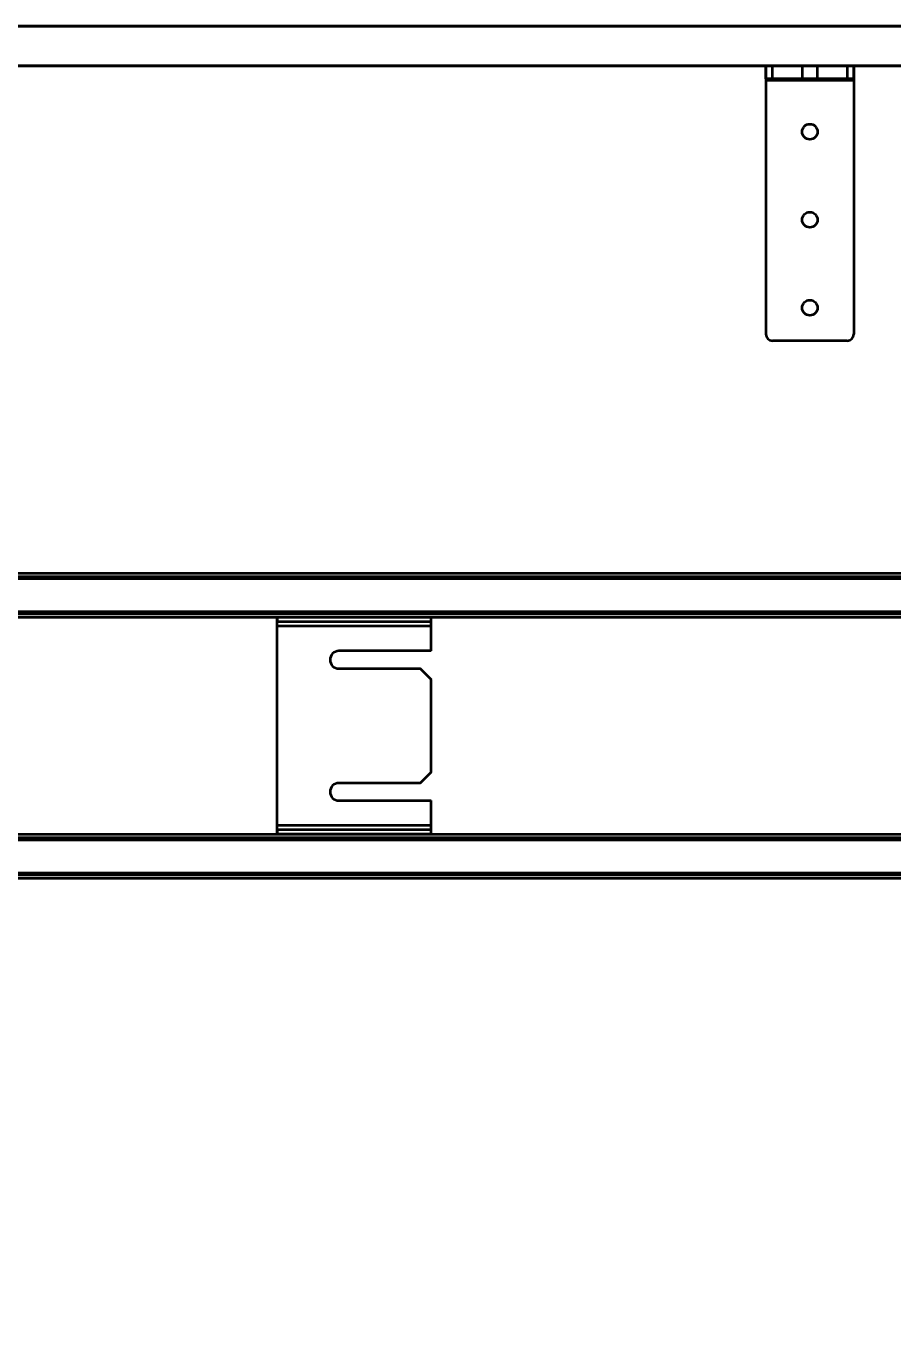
# Model space of a CAD drawing. Header units: millimetres. Extents: x -431 to 3717, y -325 to 2729.
# Drawn here: x 394 to 788, y 25 to 618 of the extents above; entities that cross this region are included whole.
import ezdxf

# ---------------------------------------------------------------- set-up
doc = ezdxf.new("R2010")
doc.units = ezdxf.units.MM
doc.styles.get("Standard").update_dxf_attribs({"font": 'arial.ttf'})
doc.dimstyles.new('CGJ', dxfattribs={"dimscale": 13, "dimtxt": 2.25, "dimasz": 2.25, "dimexe": 1, "dimexo": 1.25, "dimgap": 1.15, "dimtad": 1, "dimtoh": 1, "dimdec": 1, "dimdsep": 46, "dimtxsty": 'Standard', "dimcen": 0, "dimclrd": 2, "dimclre": 2, "dimclrt": 2, "dimadec": 0, "dimazin": 0, "dimtfac": 1, "dimtdec": 1, "dimtmove": 0, "dimatfit": 0, "dimfxl": 1, "dimtolj": 1, "dimtzin": 0, "dimlwe": -1, "dimarcsym": 2})

# ---------------------------------------------------------------- blocks, each defined once
blk = doc.blocks.new('*D57')
at = {"color": 2, "transparency": 16777216}
for p, q in [((0.02, 8.75), (0.02, -153.5)), ((1500.02, 8.75), (1500.02, -153.5))]:
    blk.add_line(p, q, dxfattribs=at)
at = {"color": 2, "lineweight": -2, "transparency": 16777216}
blk.add_line((29.27, -140.5), (1470.77, -140.5), dxfattribs=at)
at = {"color": 2, "transparency": 16777216}
for points in [[(29.27, -135.62), (29.27, -145.38), (0.02, -140.5)], [(1470.77, -135.62), (1470.77, -145.38), (1500.02, -140.5)]]:
    blk.add_solid(points, dxfattribs=at)
at = {"layer": 'Defpoints', "color": 0, "transparency": 16777216}
for p in [(0.02, 25), (1500.02, 25), (1500.02, -140.5)]:
    blk.add_point(p, dxfattribs=at)
at = {"color": 2, "transparency": 16777216, "insert": (750.02, -110.42), "char_height": 29.25, "attachment_point": 5}
blk.add_mtext('\\A1;1200 / 1350 / 1500 / 1650 / 1800', dxfattribs=at)

msp = doc.modelspace()

# ---------------------------------------------------------------- linework, layer by layer
at = {"color": 7, "linetype": 'Continuous', "lineweight": 35}
for p, q in [((1450.02, 618), (50.02, 618)), ((50.02, 618), (1450.02, 618)), ((1475.02, 600), (25.02, 600)), ((1475.02, 600), (25.02, 600)), ((50.02, 600), (1450.02, 600)), ((1450.02, 600), (50.02, 600)), ((730.02, 600), (730.02, 593.2)), ((770.02, 600), (730.02, 600)), ((730.02, 600), (730.02, 594)), ((730.02, 594), (730.02, 600)), ((733.02, 600), (730.02, 600)), ((733.02, 594), (733.02, 600)), ((767.02, 600), (733.02, 600)), ((746.52, 600), (746.52, 594)), ((746.52, 600), (746.52, 594)), ((746.52, 600), (746.52, 594)), ((746.52, 600), (753.52, 600)), ((746.52, 600), (753.52, 600)), ((746.52, 600), (753.52, 600)), ((753.52, 594), (753.52, 600)), ((753.52, 594), (753.52, 600)), ((753.52, 594), (753.52, 600)), ((767.02, 600), (767.02, 594)), ((770.02, 600), (767.02, 600)), ((770.02, 600), (770.02, 593.2)), ((770.02, 594), (770.02, 600)), ((770.02, 600), (770.02, 594)), ((730.02, 594), (730.02, 593.2)), ((730.02, 594), (733.02, 594)), ((770.02, 594), (730.02, 594)), ((730.02, 593.2), (730.02, 478)), ((770.02, 593.2), (730.02, 593.2)), ((730.02, 593.2), (730.02, 478)), ((770.02, 593.2), (730.02, 593.2)), ((767.02, 594), (733.02, 594)), ((753.52, 594), (746.52, 594)), ((753.52, 594), (746.52, 594)), ((753.52, 594), (746.52, 594)), ((767.02, 594), (770.02, 594)), ((770.02, 594), (770.02, 593.2)), ((770.02, 593.2), (770.02, 478)), ((770.02, 593.2), (770.02, 478)), ((730.02, 579), (730.02, 578.2)), ((730.02, 579), (730.02, 577.4)), ((730.02, 578.2), (730.02, 577.4)), ((767.02, 475), (733.02, 475)), ((767.02, 475), (733.02, 475)), ((1422.02, 369.25), (78.02, 369.25)), ((1422.02, 367.75), (78.02, 367.75)), ((1387.02, 369.25), (113.02, 369.25)), ((1387.02, 367.75), (113.02, 367.75)), ((1422.02, 366.75), (78.02, 366.75)), ((1422.02, 366.75), (78.02, 366.75)), ((1387.02, 366.75), (113.02, 366.75)), ((1387.02, 366.75), (113.02, 366.75)), ((1422.02, 351.75), (78.02, 351.75)), ((1422.02, 351.75), (78.02, 351.75)), ((1422.02, 350.75), (78.02, 350.75)), ((1387.02, 351.75), (113.02, 351.75)), ((1387.02, 351.75), (113.02, 351.75)), ((1387.02, 350.75), (113.02, 350.75)), ((1422.02, 349.25), (78.02, 349.25)), ((1387.02, 349.25), (113.02, 349.25)), ((508.02, 349.25), (508.02, 347.25)), ((578.02, 349.25), (508.02, 349.25)), ((578.02, 349.25), (508.02, 349.25)), ((508.02, 347.25), (508.02, 349.25)), ((508.02, 345.25), (508.02, 349.25)), ((578.02, 347.25), (508.02, 347.25)), ((578.02, 347.25), (508.02, 347.25)), ((508.02, 345.25), (508.02, 347.25)), ((578.02, 345.25), (508.02, 345.25)), ((508.02, 254.75), (508.02, 345.25)), ((508.02, 254.75), (508.02, 345.25)), ((578.02, 345.25), (508.02, 345.25)), ((578.02, 345.25), (578.02, 349.25)), ((578.02, 347.25), (578.02, 349.25)), ((578.02, 347.25), (578.02, 349.25)), ((578.02, 345.25), (578.02, 347.25)), ((578.02, 334), (578.02, 345.25)), ((578.02, 334), (578.02, 345.25)), ((578.02, 334), (536.02, 334)), ((578.02, 334), (536.02, 334)), ((536.02, 326), (573.02, 326)), ((536.02, 326), (573.02, 326)), ((578.02, 321), (573.02, 326)), ((573.02, 326), (578.02, 321)), ((578.02, 279), (578.02, 321)), ((578.02, 279), (578.02, 321)), ((578.02, 279), (573.02, 274)), ((573.02, 274), (578.02, 279)), ((573.02, 274), (536.02, 274)), ((573.02, 274), (536.02, 274)), ((536.02, 266), (578.02, 266)), ((536.02, 266), (578.02, 266)), ((578.02, 254.75), (578.02, 266)), ((578.02, 254.75), (578.02, 266)), ((78.02, 250.75), (1422.02, 250.75)), ((78.02, 249.25), (1422.02, 249.25)), ((113.02, 250.75), (1387.02, 250.75)), ((113.02, 249.25), (1387.02, 249.25)), ((508.02, 252.75), (508.02, 254.75)), ((578.02, 254.75), (508.02, 254.75)), ((578.02, 254.75), (508.02, 254.75)), ((508.02, 250.75), (508.02, 254.75)), ((578.02, 252.75), (508.02, 252.75)), ((578.02, 252.75), (508.02, 252.75)), ((508.02, 252.75), (508.02, 250.75)), ((508.02, 250.75), (508.02, 252.75)), ((578.02, 250.75), (508.02, 250.75)), ((578.02, 250.75), (508.02, 250.75)), ((578.02, 250.75), (578.02, 254.75)), ((578.02, 252.75), (578.02, 254.75)), ((578.02, 250.75), (578.02, 252.75)), ((578.02, 250.75), (578.02, 252.75)), ((78.02, 248.25), (1422.02, 248.25)), ((78.02, 248.25), (1422.02, 248.25)), ((113.02, 248.25), (1387.02, 248.25)), ((113.02, 248.25), (1387.02, 248.25)), ((78.02, 233.25), (1422.02, 233.25)), ((78.02, 233.25), (1422.02, 233.25)), ((78.02, 232.25), (1422.02, 232.25)), ((113.02, 233.25), (1387.02, 233.25)), ((113.02, 233.25), (1387.02, 233.25)), ((113.02, 232.25), (1387.02, 232.25)), ((78.02, 230.75), (1422.02, 230.75)), ((113.02, 230.75), (1387.02, 230.75))]:
    msp.add_line(p, q, dxfattribs=at)
for centre in [(750.02, 570), (750.02, 570), (750.02, 530), (750.02, 530), (750.02, 490), (750.02, 490)]:
    msp.add_circle(centre, 3.5, dxfattribs=at)
for centre, radius, start, end in [((733.02, 478), 3, 180, 270), ((733.02, 478), 3, 180, 270), ((767.02, 478), 3, 270, 0), ((767.02, 478), 3, 270, 0), ((536.02, 330), 4, 90, 270), ((536.02, 330), 4, 90, 270), ((536.02, 270), 4, 90, 270), ((536.02, 270), 4, 90, 270)]:
    msp.add_arc(centre, radius, start, end, dxfattribs=at)

# ---------------------------------------------------------------- dimensions: what is measured, and where the dimension line sits
dim = msp.add_linear_dim(base=(1500.02, -140.5), p1=(0.02, 25), p2=(1500.02, 25), angle=180, text='1200 / 1350 / <> / 1650 / 1800', dimstyle='CGJ')
dim.commit()
dim.dimension.update_dxf_attribs({"geometry": '*D57', "text_midpoint": (750.02, -140.5), "dimtype": 160})

doc.saveas('drawing.dxf')
